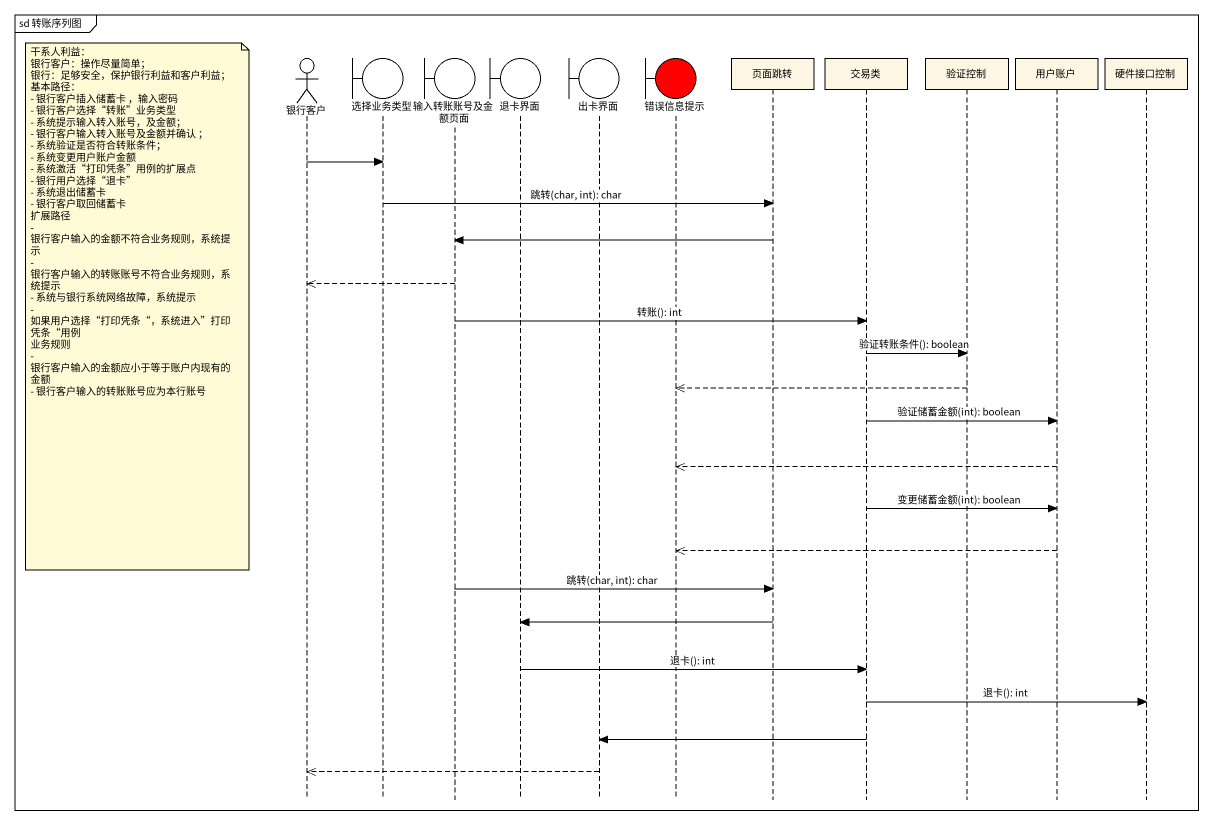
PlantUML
@startuml
mainframe sd 转账序列图
hide footbox
actor 银行客户
boundary 选择业务类型
boundary 输入转账账号及金额页面
boundary 退卡界面
boundary 出卡界面
boundary 错误信息提示 #FF0000
participant 页面跳转
participant 交易类
participant 验证控制
participant 用户账户
participant 硬件接口控制

银行客户 -> 选择业务类型
选择业务类型 -> 页面跳转 : 跳转(char, int): char
页面跳转 -> 输入转账账号及金额页面
输入转账账号及金额页面 -->> 银行客户
note left of 银行客户
  干系人利益：
  银行客户：操作尽量简单；
  银行：足够安全，保护银行利益和客户利益；
  基本路径：
  - 银行客户插入储蓄卡 ，输入密码
  - 银行客户选择“转账”业务类型
  - 系统提示输入转入账号，及金额；
  - 银行客户输入转入账号及金额并确认 ；
  - 系统验证是否符合转账条件；
  - 系统变更用户账户金额
  - 系统激活“打印凭条”用例的扩展点
  - 银行用户选择“退卡”
  - 系统退出储蓄卡
  - 银行客户取回储蓄卡
  扩展路径
  - 银行客户输入的金额不符合业务规则，系统提示
  - 银行客户输入的转账账号不符合业务规则，系统提示
  - 系统与银行系统网络故障，系统提示
  - 如果用户选择“打印凭条“，系统进入”打印凭条“用例
  业务规则
  - 银行客户输入的金额应小于等于账户内现有的金额
  - 银行客户输入的转账账号应为本行账号
end note
输入转账账号及金额页面 -> 交易类 : 转账(): int
交易类 -> 验证控制 : 验证转账条件(): boolean
验证控制 -->> 错误信息提示
交易类 -> 用户账户 : 验证储蓄金额(int): boolean
用户账户 -->> 错误信息提示
交易类 -> 用户账户 : 变更储蓄金额(int): boolean
用户账户 -->> 错误信息提示
输入转账账号及金额页面 -> 页面跳转 : 跳转(char, int): char
页面跳转 -> 退卡界面
退卡界面 -> 交易类 : 退卡(): int
交易类 -> 硬件接口控制 : 退卡(): int
交易类 -> 出卡界面
出卡界面 -->> 银行客户
@enduml
